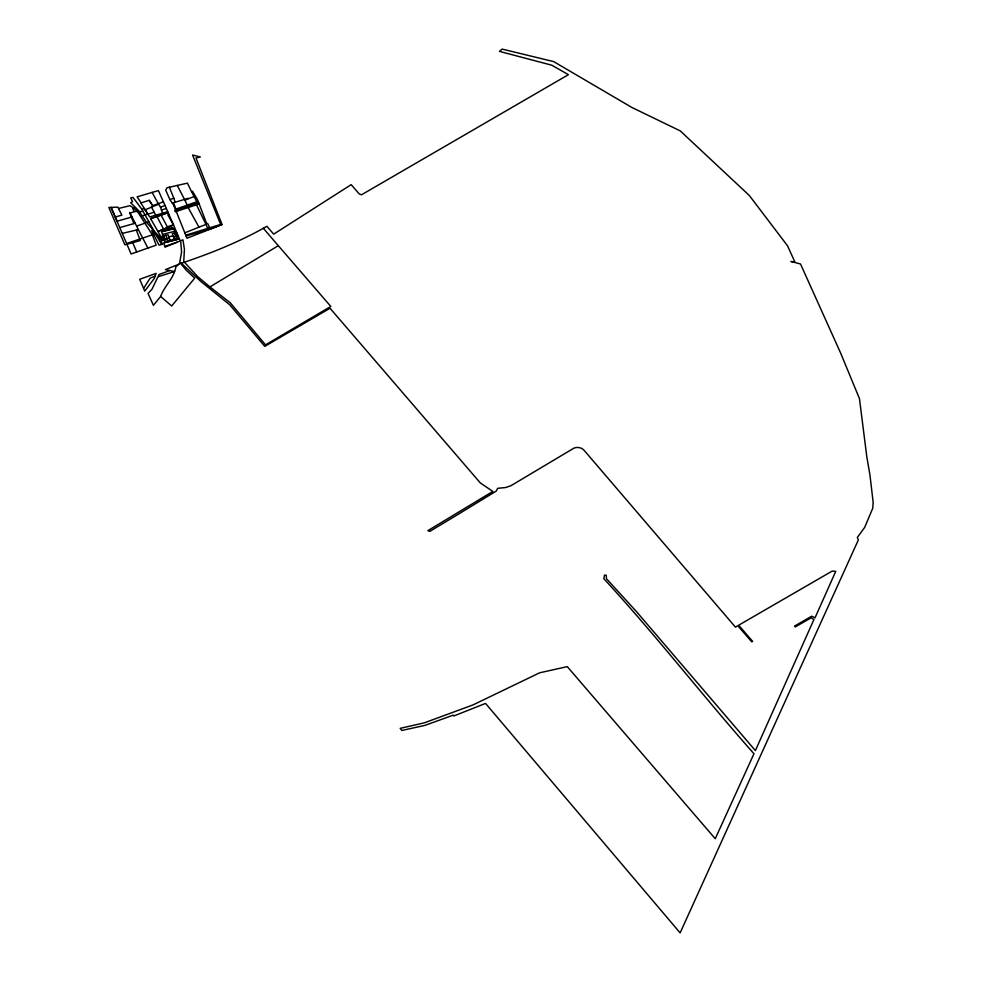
<?xml version="1.0" encoding="UTF-8"?>
<svg xmlns="http://www.w3.org/2000/svg" width="982" height="982" viewBox="0 0 982 982"><rect width="100%" height="100%" fill="white"/><g stroke="black" fill="none" stroke-linecap="round" stroke-linejoin="round"><path stroke-width="1.47" d="M160.643 296.478C164.411 285.799 174.06 278.287 175.827 266.932L180.209 262.943L186.249 270.246L194.718 278.115L171.703 305.991L160.643 296.478L153.401 305.353L148.049 293.385L151.915 289.334L159.035 274.555L169.763 270.541M143.605 288.377L139.69 279.293L156.113 273.389L154.37 278.348L144.71 291.175L143.605 288.377L150.099 278.176L155.156 276.126M185.659 235.201L220.643 224.424L192.57 155.021L200.365 156.973L195.97 157.992L222.067 224.522L186.985 238.233L175.397 209.276L196.817 201.764L191.625 191.809L192.497 191.245L197.566 199.739L206.711 223.724L207.668 223.503L209.694 227.812M163.429 201.85L152.627 205.655L149.19 200.328L140.868 202.955L145.164 209.841L158.556 204.17L152.087 192.423L137.124 196.83L141.101 202.881M209.939 286.904L230.353 302.861L265.533 344.854L330.824 306.445L278.311 245.696L209.939 286.904L197.885 276.801L183.744 261.457L184.42 249.391L182.959 239.829L180.688 240.725L181.584 252.239L179.792 261.813L201.015 281.601L229.702 304.739L264.772 346.376L330.026 308.25L480.333 482.96L492.841 491.43L427.87 530.648L429.76 531.409L454.408 516.593L496.266 491.061L497.678 488.312L505.705 487.526L510.971 485.685L574.077 448.062C577.956 446.515 582.719 447.841 585.027 451.389L735.457 627.142L737.813 625.779L751.807 641.872L752.629 641.393L738.685 625.203L832.135 571.119L835.756 571.328L815.023 617.85L811.721 616.193L794.561 626.074L795.285 626.909L811.095 617.838L813.943 619.495L755.379 750.579L636.029 611.111L606.471 578.729L606.225 575.219L604.433 575.157L603.856 578.705C655.78 635.059 703.002 696.226 753.967 753.734L715.252 838.726L567.277 666.631L539.597 672.817L472.956 704.941L424.261 722.862L400.153 728.349L401.883 730.461L424.961 725.379L453.267 715.142L453.88 715.952L485.55 703.419L680.133 932.9L858.342 539.953L857.311 537.461L864.651 527.444L872.765 508.222L873.145 502.232L869.954 475.104L866.811 456.839L859.459 398.618L840.567 352.906L800.514 263.986L790.903 261.47L794.966 262.194L787.552 245.831L749.364 195.541L680.281 130.901L631.856 107.455L553.639 61.584L502.121 49.1L499.47 51.383L551.81 65.205L568.418 74.681L361.462 194.817L359.216 193.896L351.163 184.665L273.671 234.158L266.883 226.29C239.878 241.732 210.823 253.393 181.388 263.225M187.132 204.845L184.898 200.205L194.154 196.486M148.785 221.601L141.911 209.338L135.295 200.389L132.852 197.407L130.704 197.91L132.57 201.678L130.655 202.673L138.511 210.504L146.748 222.583L148.785 221.601L153.879 230.696L162.447 240.025L163.969 239.596L165.025 242.542L179.424 238.884L180.185 240.934L165.025 247.157L163.626 242.898L179.424 238.884L173.593 225.074L157.955 231.445L150.602 218.63L168.155 212.652L173.446 224.743L167.37 226.891L161.023 215.046M153.622 234.17L155.181 233.483L161.122 240.357L162.349 244.26L158.924 245.058L151.719 230.414L155.181 233.483M162.447 240.025L157.955 231.445L167.873 227.407L167.37 226.891M184.641 232.894L205.962 224.424L207.779 228.438M164.78 246.396L176.932 242.272M178.724 264.293L165.43 269.608L174.514 271.56L158.63 276.58M122.443 233.36L138.327 229.592L135.209 223.233L133.859 223.601L129.599 212.456L130.103 213.204L134.252 211.584L137.468 211.486L152.357 234.833L156.15 245.169L131.097 253.982L111.101 207.411L108.855 207.484L124.874 244.849L140.316 240.565L136.314 230.07L138.327 229.592L147.926 248.065M158.225 203.667L160.532 207.19L165.037 205.459L168.155 212.652L150.602 218.63M222.067 224.522L211.474 228.573L186.028 236.073M152.357 234.833L126.715 243.487M191.625 191.809L187.427 183.131L167.038 187.771L165.688 190.091L169.898 199.579L173.802 198.18L175.226 202.231M137.014 225.97L145.336 223.049M175.68 210.295L198.597 202.464L174.759 210.614L175.287 211.793L199.15 203.925M141.911 209.338L144.329 208.528L149.669 216.948L167.75 211.695M160.532 207.19L161.465 210.025L166.339 208.515M188.151 198.29L172.329 203.114L169.898 199.579M154.211 212.247L141.948 215.868M135.209 223.233L132.042 216.936L117.116 221.208L111.101 207.411L117.865 207.128L121.866 215.132L115.275 216.997M152.087 192.423L158.409 190.618L165.037 205.459M119.89 227.554L133.859 223.601M174.821 206.097L173.286 202.832L172.329 203.114L176.109 209.006M168.953 214.469L167.762 214.776L173.446 224.743M137.468 211.486L133.945 208.196L132.68 208.528L134.252 211.584M162.533 234.403L174.796 231.286M168.879 236.871L173.09 235.803M169.37 238.221L163.037 239.829L161.772 236.367L168.106 234.759L170.144 240.332M173.593 237.141L177.803 236.073L176.539 232.611L172.316 233.691L174.366 239.264M118.613 208.454L129.968 205.692L133.945 208.196M139.346 211.682L142.955 211.339M153.879 230.696L146.748 222.583M263.323 228.254L278.311 245.696M149.19 200.328L152.983 206.195M145.164 209.841L147.901 214.113M187.439 206.281L198.99 227.21M155.401 233.741L161.613 244.432M177.288 185.438L184.898 200.205M151.51 207.141L155.745 215.156M156.911 216.433L163.613 229.174M130.103 213.204L132.042 216.936M174.182 206.269L175.397 209.276M196.474 204.808L205.962 224.424M132.361 241.756L136.707 252.006M169.407 187.231L173.802 198.18M174.428 233.151L175.692 236.613M173.851 236.932L174.673 239.178M167.345 228.904L167.848 230.279M165.995 235.299L167.259 238.761M167.1 238.651L167.922 240.897M163.884 235.827L165.148 239.289M161.465 210.025L162.546 213.082M172.402 227.615L162.275 230.193L162.779 231.568L172.906 229.002L172.402 227.615M173.753 228.438L161.49 231.556L165.172 241.597L177.435 238.479L173.753 228.438"/></g></svg>
